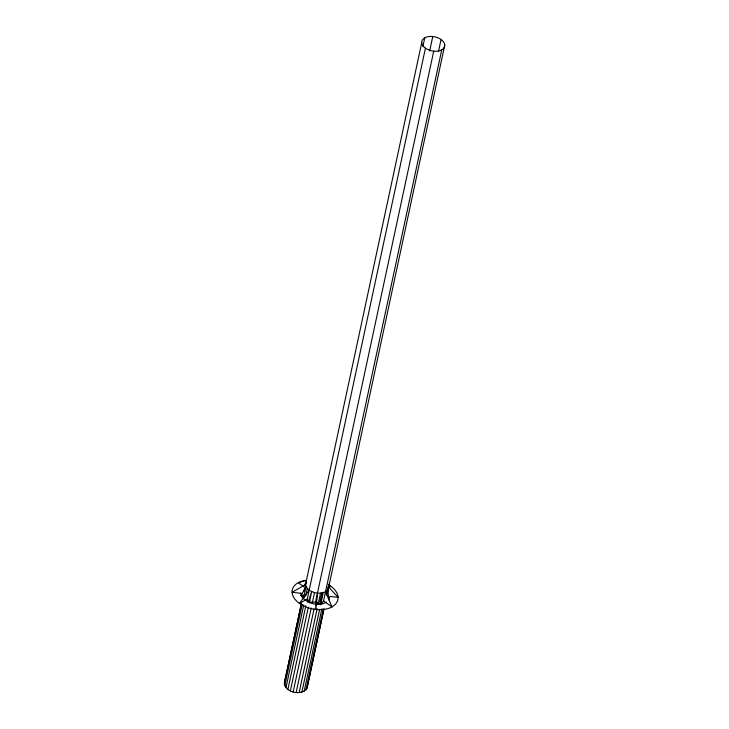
<?xml version="1.0" encoding="UTF-8"?>
<svg xmlns="http://www.w3.org/2000/svg" width="729" height="729" viewBox="0 0 729 729"><rect width="100%" height="100%" fill="white"/><g stroke="black" fill="none" stroke-linecap="round" stroke-linejoin="round"><path stroke-width="1.09" d="M306.335 581.888C303.291 588.294 312.222 592.741 317.534 593.124L315.93 609.462L315.529 602.145L433.719 51.158M327.357 593.288L444.763 45.052M324.05 608.751L306.991 688.267C301.806 696.532 283.617 692.377 284.52 682.043L301.314 603.694M306.991 688.267L323.813 609.307M302.735 597.078L303.209 594.864M305.333 584.931L305.806 582.726M284.237 683.893L301.478 603.484M304.029 591.574L421.726 42.619M422.856 46.702L424.761 37.799M287.9 689.443L305.843 605.717M326.528 602.127C321.024 605.48 313.898 604.551 308.203 602.127L307.264 599.11L425.435 48.16A11.691 7.162 12.1 0 1 429.809 36.45A11.691 7.162 12.1 0 1 444.499 46.911A11.691 7.162 12.1 0 1 425.435 48.16M429.673 50.984L432.771 36.514M296.165 692.477L314.108 608.751M438.43 51.759L441.054 39.521M304.193 691.22L321.899 608.606M300.375 593.215L302.617 598.117L308.203 602.127L315.529 602.145L321.188 604.013L323.558 600.896L441.728 49.873M327.722 591.046L328.323 586.07M284.729 685.834L302.225 604.359M303.647 597.753L306.052 586.517L301.013 595.693L304.585 597.652M285.978 687.72L303.765 604.961M305.661 596.131L307.319 588.403M290.352 690.864L308.349 607.166M309.296 602.765L311.711 591.529L308.203 602.127L309.77 600.559M293.167 691.894L311.21 608.013M312.395 602.491L314.536 592.559M299.136 692.55L317.179 608.642M318.126 604.223L320.496 593.187L325.544 591.839L328.305 588.868M301.87 692.122L319.666 609.307M320.623 604.897L323.229 592.75M305.943 689.907L323.239 609.289M326.328 594.928L327.275 590.517M326.701 594.736L327.777 589.706L328.825 599.858L329.863 596.44L338.165 597.352L337.591 601.051L335.486 604.332L331.987 606.956A23.383 14.334 12.1 0 1 296.238 600.687A23.383 14.334 12.1 0 1 306.107 580.266M303.282 586.836L306.253 582.043M284.52 682.043L285.577 680.412M309.251 590.116L299.4 603.393L307.264 599.11M305.542 584.585L292.074 592.312L302.526 593.452M328.014 587.811L330.848 586.271L328.287 584.221M306.508 580.348L298.252 582.708L303.464 586.444M301.013 595.693L304.111 595.547M317.534 593.124L320.496 593.187M323.558 600.896L331.987 606.956L325.544 591.839M328.579 587.018L338.165 597.352A23.383 14.334 12.1 0 0 328.998 585.05M321.835 592.969L321.188 604.013L319.858 602.008L321.835 592.969"/></g></svg>
